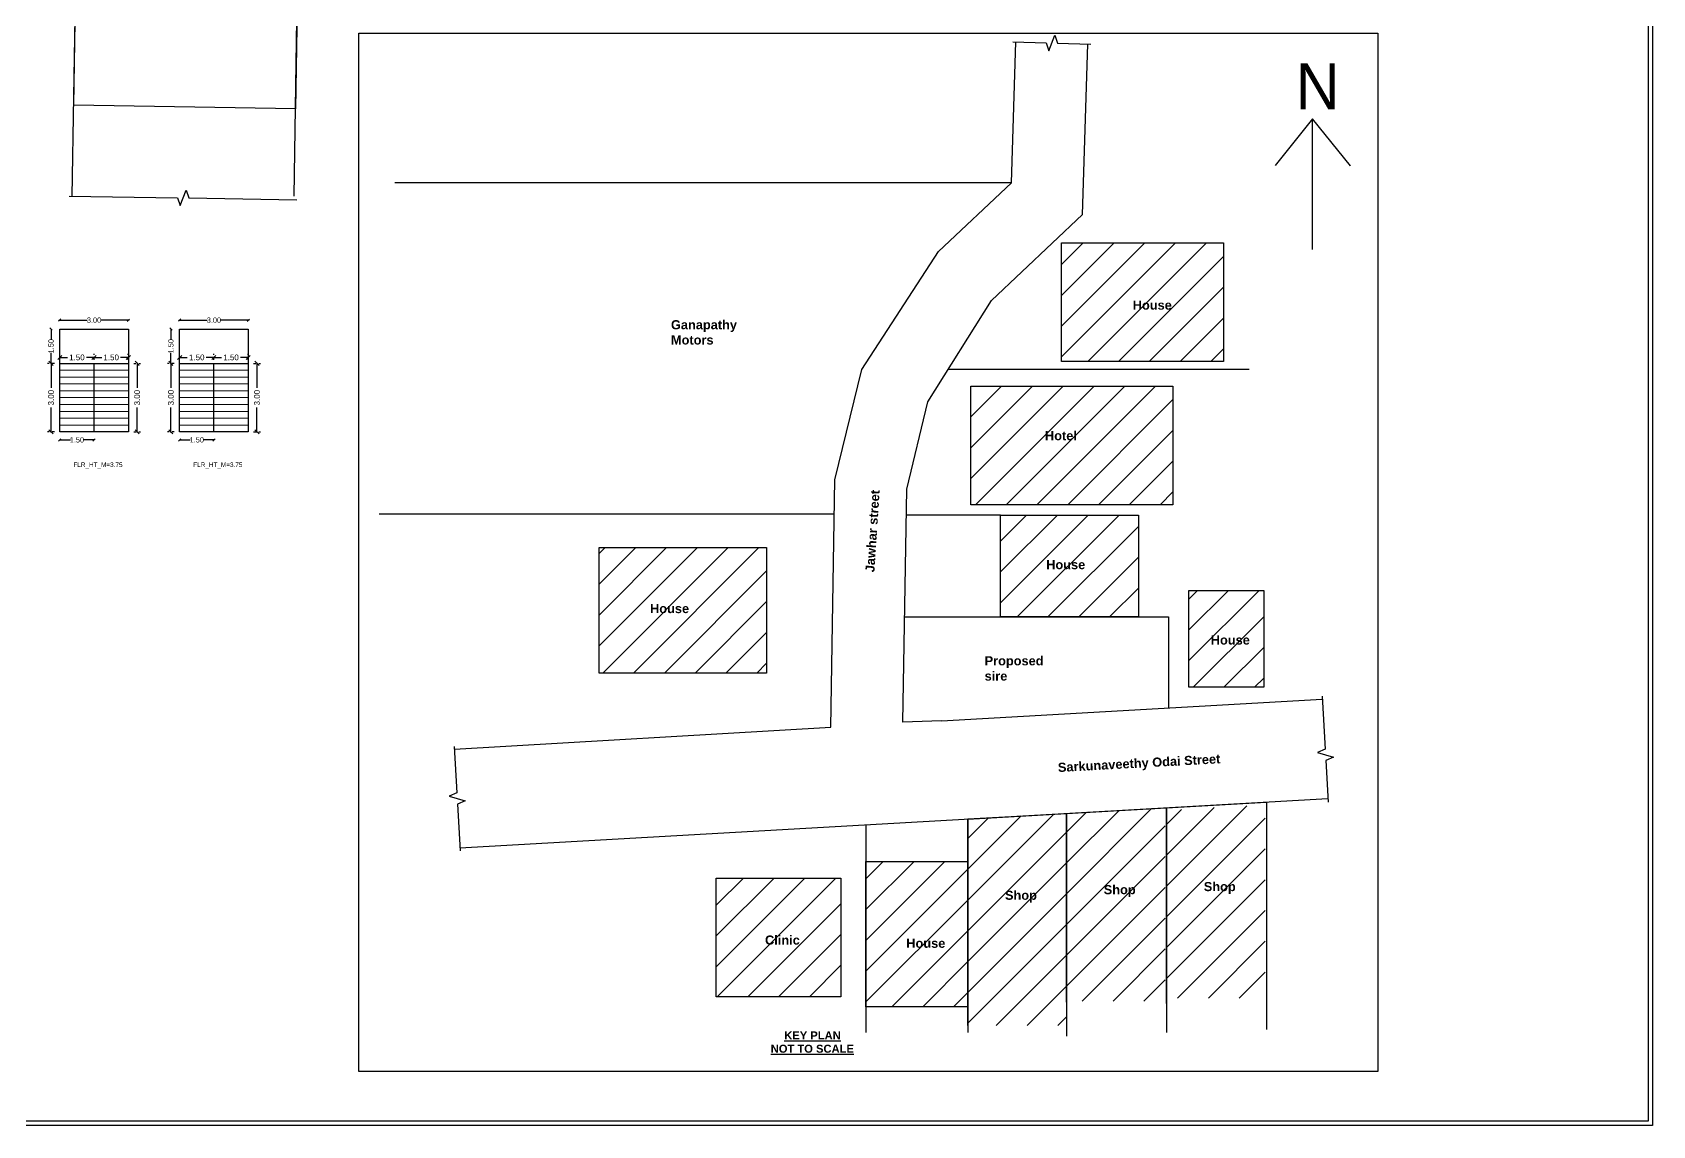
# Model space of a CAD drawing. Header units: metres. Extents: x 5231 to 10794, y 2038 to 4100.
# Drawn here: x 5281 to 5351.9, y 2037.9 to 2085.7 of the extents above; entities that cross this region are included whole.
import ezdxf

# ---------------------------------------------------------------- set-up
doc = ezdxf.new("R2010")
doc.units = ezdxf.units.M
doc.linetypes.add('DOT2', pattern=[0.125, 0, -0.125])
for name, color, linetype in [('BLK_1_FLR_1_EXIT_WIDTH_STAIR', 7, 'Continuous'), ('BLK_1_FLR_1_STAIR_1', 7, 'Continuous'), ('BLK_1_FLR_2_EXIT_WIDTH_STAIR', 7, 'Continuous'), ('BLK_1_FLR_2_STAIR_1', 7, 'Continuous'), ('BLK_2_FLR_0_STAIR_1', 7, 'Continuous'), ('ROAD_WIDTH', 1, 'Continuous'), ('SURRENDER_ROAD_WIDTH', 2, 'Continuous')]:
    doc.layers.add(name, color=color, linetype=linetype)
for name, color, linetype, lineweight in [('BLK_1_FLR_1_STAIR_1_FLIGHT_1', 7, 'Continuous', 0), ('BLK_1_FLR_1_STAIR_1_FLIGHT_2', 7, 'Continuous', 0), ('BLK_1_FLR_1_STAIR_1_LANDING_1', 7, 'Continuous', 0), ('BLK_1_FLR_2_STAIR_1_FLIGHT_1', 7, 'Continuous', 0), ('BLK_1_FLR_2_STAIR_1_FLIGHT_2', 7, 'Continuous', 0), ('BLK_1_FLR_2_STAIR_1_LANDING_1', 7, 'Continuous', 0), ('LOCATION_PLAN', 7, 'Continuous', 0), ('NORTH_DIRECTION', 7, 'Continuous', 0)]:
    doc.layers.add(name, color=color, linetype=linetype, lineweight=lineweight)
doc.styles.add('S.M.S .HEADING', font='arial.ttf')
doc.styles.add('SMS1', font='arial.ttf', dxfattribs={"height": 0.3})
doc.styles.get("Standard").update_dxf_attribs({"font": 'arial.ttf'})
doc.styles.add('USA TEXT', font='GOTHIC.TTF')
doc.dimstyles.new('APP', dxfattribs={"dimscale": 0, "dimtxt": 0.23, "dimasz": 0.1, "dimexe": 0.18, "dimexo": 0.0625, "dimgap": 0, "dimtad": 0, "dimzin": 4, "dimdsep": 46, "dimtxsty": 'Standard', "dimblk1": 'OBLIQUE', "dimblk2": 'OBLIQUE', "dimsah": 1, "dimcen": 0.09, "dimse1": 1, "dimse2": 1, "dimclrt": 4, "dimadec": 0, "dimazin": 0, "dimtfac": 1, "dimtmove": 0, "dimatfit": 3, "dimldrblk": 'OBLIQUE', "dimfxl": 0, "dimtolj": 1, "dimtzin": 0, "dimarcsym": 0})
doc.dimstyles.new('STANDARD$0', dxfattribs={"dimtxt": 0.25, "dimasz": 0.18, "dimexe": 0.15, "dimexo": 0.15, "dimgap": 0.1, "dimtad": 0, "dimzin": 0, "dimdsep": 46, "dimtxsty": 'Standard', "dimblk": 'OBLIQUE', "dimcen": 0.0625, "dimdle": 0.02, "dimadec": 0, "dimazin": 0, "dimtfac": 1, "dimtix": 1, "dimtofl": 0, "dimtmove": 2, "dimatfit": 3, "dimldrblk": 'OBLIQUE', "dimfxl": 0, "dimtolj": 1, "dimtzin": 0, "dimarcsym": 0})
pattern_1 = [(45, (-759.8518, 819.3179), (-0.67351921, 0.67351921), [])]
pattern_2 = [(45, (-759.8225, 818.7997), (-0.67351921, 0.67351921), [])]

# ---------------------------------------------------------------- blocks, each defined once
blk = doc.blocks.new('_Oblique')
at = {"color": 0, "linetype": 'ByBlock', "lineweight": -2}
blk.add_line((-0.5, -0.5), (0.5, 0.5), dxfattribs=at)
blk = doc.blocks.new('*D126')
at = {"layer": 'BLK_1_FLR_1_STAIR_1_FLIGHT_1', "color": 0, "linetype": 'DOT2', "lineweight": -2}
for p, q in [((5281.991, 2071.217), (5281.691, 2071.217)), ((5281.991, 2068.217), (5281.691, 2068.217))]:
    blk.add_line(p, q, dxfattribs=at)
at = {"layer": 'BLK_1_FLR_1_STAIR_1_FLIGHT_1', "color": 0, "lineweight": -2}
for p, q in [((5281.841, 2071.237), (5281.841, 2070.141)), ((5281.841, 2068.197), (5281.841, 2069.293))]:
    blk.add_line(p, q, dxfattribs=at)
at = {"layer": 'Defpoints', "color": 0, "linetype": 'Continuous'}
for p in [(5282.223, 2071.217), (5281.841, 2068.217), (5282.223, 2068.217)]:
    blk.add_point(p, dxfattribs=at)
at = {"layer": 'BLK_1_FLR_1_STAIR_1_FLIGHT_1', "color": 0, "linetype": 'Continuous', "lineweight": -2, "xscale": 0.18, "yscale": 0.18, "zscale": 0.18}
for p, rotation in [((5281.841, 2071.217), 90), ((5281.841, 2068.217), 270)]:
    blk.add_blockref('_Oblique', p, dxfattribs=dict(at, rotation=rotation))
at = {"layer": 'BLK_1_FLR_1_STAIR_1_FLIGHT_1', "color": 0, "linetype": 'Continuous', "insert": (5281.841, 2069.717), "char_height": 0.25, "attachment_point": 5, "rotation": 90}
blk.add_mtext('\\A1;3.00', dxfattribs=at)
blk = doc.blocks.new('*D127')
at = {"layer": 'BLK_1_FLR_1_STAIR_1_FLIGHT_1', "color": 0, "lineweight": -2}
for p, q in [((5282.203, 2071.477), (5282.561, 2071.477)), ((5283.743, 2071.477), (5283.386, 2071.477))]:
    blk.add_line(p, q, dxfattribs=at)
at = {"layer": 'BLK_1_FLR_1_STAIR_1_FLIGHT_1', "color": 0, "linetype": 'DOT2', "lineweight": -2}
for p, q in [((5282.223, 2071.367), (5282.223, 2071.627)), ((5283.723, 2071.367), (5283.723, 2071.627))]:
    blk.add_line(p, q, dxfattribs=at)
at = {"layer": 'Defpoints', "color": 0, "linetype": 'Continuous'}
for p in [(5282.223, 2071.217), (5283.723, 2071.477), (5283.723, 2071.217)]:
    blk.add_point(p, dxfattribs=at)
at = {"layer": 'BLK_1_FLR_1_STAIR_1_FLIGHT_1', "color": 0, "linetype": 'Continuous', "lineweight": -2, "xscale": 0.18, "yscale": 0.18, "zscale": 0.18, "rotation": 180}
blk.add_blockref('_Oblique', (5282.223, 2071.477), dxfattribs=at)
at = {"layer": 'BLK_1_FLR_1_STAIR_1_FLIGHT_1', "color": 0, "linetype": 'Continuous', "lineweight": -2, "xscale": 0.18, "yscale": 0.18, "zscale": 0.18}
blk.add_blockref('_Oblique', (5283.723, 2071.477), dxfattribs=at)
at = {"layer": 'BLK_1_FLR_1_STAIR_1_FLIGHT_1', "color": 0, "linetype": 'Continuous', "insert": (5282.973, 2071.477), "char_height": 0.25, "attachment_point": 5}
blk.add_mtext('\\A1;1.50', dxfattribs=at)
blk = doc.blocks.new('*D128')
at = {"layer": 'BLK_1_FLR_1_STAIR_1_FLIGHT_2', "color": 0, "lineweight": -2}
for p, q in [((5283.703, 2071.477), (5284.061, 2071.477)), ((5285.243, 2071.477), (5284.886, 2071.477))]:
    blk.add_line(p, q, dxfattribs=at)
at = {"layer": 'BLK_1_FLR_1_STAIR_1_FLIGHT_2', "color": 0, "linetype": 'DOT2', "lineweight": -2}
for p, q in [((5283.723, 2071.367), (5283.723, 2071.627)), ((5285.223, 2071.367), (5285.223, 2071.627))]:
    blk.add_line(p, q, dxfattribs=at)
at = {"layer": 'Defpoints', "color": 0, "linetype": 'Continuous'}
for p in [(5283.723, 2071.217), (5285.223, 2071.477), (5285.223, 2071.217)]:
    blk.add_point(p, dxfattribs=at)
at = {"layer": 'BLK_1_FLR_1_STAIR_1_FLIGHT_2', "color": 0, "linetype": 'Continuous', "lineweight": -2, "xscale": 0.18, "yscale": 0.18, "zscale": 0.18, "rotation": 180}
blk.add_blockref('_Oblique', (5283.723, 2071.477), dxfattribs=at)
at = {"layer": 'BLK_1_FLR_1_STAIR_1_FLIGHT_2', "color": 0, "linetype": 'Continuous', "lineweight": -2, "xscale": 0.18, "yscale": 0.18, "zscale": 0.18}
blk.add_blockref('_Oblique', (5285.223, 2071.477), dxfattribs=at)
at = {"layer": 'BLK_1_FLR_1_STAIR_1_FLIGHT_2', "color": 0, "linetype": 'Continuous', "insert": (5284.473, 2071.477), "char_height": 0.25, "attachment_point": 5}
blk.add_mtext('\\A1;1.50', dxfattribs=at)
blk = doc.blocks.new('*D129')
at = {"layer": 'BLK_1_FLR_1_STAIR_1_FLIGHT_2', "color": 0, "linetype": 'DOT2', "lineweight": -2}
for p, q in [((5285.458, 2071.217), (5285.758, 2071.217)), ((5285.458, 2068.217), (5285.758, 2068.217))]:
    blk.add_line(p, q, dxfattribs=at)
at = {"layer": 'BLK_1_FLR_1_STAIR_1_FLIGHT_2', "color": 0, "lineweight": -2}
for p, q in [((5285.608, 2071.237), (5285.608, 2070.141)), ((5285.608, 2068.197), (5285.608, 2069.293))]:
    blk.add_line(p, q, dxfattribs=at)
at = {"layer": 'Defpoints', "color": 0, "linetype": 'Continuous'}
for p in [(5285.223, 2071.217), (5285.223, 2068.217), (5285.608, 2068.217)]:
    blk.add_point(p, dxfattribs=at)
at = {"layer": 'BLK_1_FLR_1_STAIR_1_FLIGHT_2', "color": 0, "linetype": 'Continuous', "lineweight": -2, "xscale": 0.18, "yscale": 0.18, "zscale": 0.18}
for p, rotation in [((5285.608, 2071.217), 90), ((5285.608, 2068.217), 270)]:
    blk.add_blockref('_Oblique', p, dxfattribs=dict(at, rotation=rotation))
at = {"layer": 'BLK_1_FLR_1_STAIR_1_FLIGHT_2', "color": 0, "linetype": 'Continuous', "insert": (5285.608, 2069.717), "char_height": 0.25, "attachment_point": 5, "rotation": 90}
blk.add_mtext('\\A1;3.00', dxfattribs=at)
blk = doc.blocks.new('*D130')
at = {"layer": 'BLK_1_FLR_1_STAIR_1_LANDING_1', "color": 0, "lineweight": -2}
for p, q in [((5281.841, 2072.717), (5281.841, 2072.254)), ((5281.841, 2071.217), (5281.841, 2071.679))]:
    blk.add_line(p, q, dxfattribs=at)
at = {"layer": 'Defpoints', "color": 0}
for p in [(5282.223, 2072.717), (5281.841, 2071.217), (5282.223, 2071.217)]:
    blk.add_point(p, dxfattribs=at)
at = {"layer": 'BLK_1_FLR_1_STAIR_1_LANDING_1', "color": 0, "lineweight": -2, "xscale": 0.1, "yscale": 0.1, "zscale": 0.1}
for p, rotation in [((5281.841, 2072.717), 90), ((5281.841, 2071.217), 270)]:
    blk.add_blockref('_Oblique', p, dxfattribs=dict(at, rotation=rotation))
at = {"layer": 'BLK_1_FLR_1_STAIR_1_LANDING_1', "color": 4, "insert": (5281.841, 2071.967), "char_height": 0.23, "attachment_point": 5, "rotation": 90}
blk.add_mtext('\\A1;1.50', dxfattribs=at)
blk = doc.blocks.new('*D131')
at = {"layer": 'BLK_1_FLR_1_STAIR_1_LANDING_1', "color": 0, "lineweight": -2}
for p, q in [((5282.223, 2073.107), (5283.425, 2073.107)), ((5285.223, 2073.107), (5284.022, 2073.107))]:
    blk.add_line(p, q, dxfattribs=at)
at = {"layer": 'Defpoints', "color": 0}
for p in [(5282.223, 2072.717), (5285.223, 2073.107), (5285.223, 2072.717)]:
    blk.add_point(p, dxfattribs=at)
at = {"layer": 'BLK_1_FLR_1_STAIR_1_LANDING_1', "color": 0, "lineweight": -2, "xscale": 0.1, "yscale": 0.1, "zscale": 0.1, "rotation": 180}
blk.add_blockref('_Oblique', (5282.223, 2073.107), dxfattribs=at)
at = {"layer": 'BLK_1_FLR_1_STAIR_1_LANDING_1', "color": 0, "lineweight": -2, "xscale": 0.1, "yscale": 0.1, "zscale": 0.1}
blk.add_blockref('_Oblique', (5285.223, 2073.107), dxfattribs=at)
at = {"layer": 'BLK_1_FLR_1_STAIR_1_LANDING_1', "color": 4, "insert": (5283.723, 2073.107), "char_height": 0.23, "attachment_point": 5}
blk.add_mtext('\\A1;3.00', dxfattribs=at)
blk = doc.blocks.new('*D132')
at = {"layer": 'BLK_1_FLR_1_EXIT_WIDTH_STAIR', "color": 0, "lineweight": -2}
for p, q in [((5282.223, 2067.869), (5282.686, 2067.869)), ((5283.723, 2067.869), (5283.261, 2067.869))]:
    blk.add_line(p, q, dxfattribs=at)
at = {"layer": 'Defpoints', "color": 0}
for p in [(5282.223, 2068.217), (5283.723, 2068.217), (5283.723, 2067.869)]:
    blk.add_point(p, dxfattribs=at)
at = {"layer": 'BLK_1_FLR_1_EXIT_WIDTH_STAIR', "color": 0, "lineweight": -2, "xscale": 0.1, "yscale": 0.1, "zscale": 0.1, "rotation": 180}
blk.add_blockref('_Oblique', (5282.223, 2067.869), dxfattribs=at)
at = {"layer": 'BLK_1_FLR_1_EXIT_WIDTH_STAIR', "color": 0, "lineweight": -2, "xscale": 0.1, "yscale": 0.1, "zscale": 0.1}
blk.add_blockref('_Oblique', (5283.723, 2067.869), dxfattribs=at)
at = {"layer": 'BLK_1_FLR_1_EXIT_WIDTH_STAIR', "color": 4, "insert": (5282.973, 2067.869), "char_height": 0.23, "attachment_point": 5}
blk.add_mtext('\\A1;1.50', dxfattribs=at)
blk = doc.blocks.new('*D133')
at = {"layer": 'BLK_1_FLR_2_STAIR_1_FLIGHT_1', "color": 0, "linetype": 'DOT2', "lineweight": -2}
for p, q in [((5287.235, 2071.217), (5286.935, 2071.217)), ((5287.235, 2068.217), (5286.935, 2068.217))]:
    blk.add_line(p, q, dxfattribs=at)
at = {"layer": 'BLK_1_FLR_2_STAIR_1_FLIGHT_1', "color": 0, "lineweight": -2}
for p, q in [((5287.085, 2071.237), (5287.085, 2070.141)), ((5287.085, 2068.197), (5287.085, 2069.293))]:
    blk.add_line(p, q, dxfattribs=at)
at = {"layer": 'Defpoints', "color": 0, "linetype": 'Continuous'}
for p in [(5287.467, 2071.217), (5287.085, 2068.217), (5287.467, 2068.217)]:
    blk.add_point(p, dxfattribs=at)
at = {"layer": 'BLK_1_FLR_2_STAIR_1_FLIGHT_1', "color": 0, "linetype": 'Continuous', "lineweight": -2, "xscale": 0.18, "yscale": 0.18, "zscale": 0.18}
for p, rotation in [((5287.085, 2071.217), 90), ((5287.085, 2068.217), 270)]:
    blk.add_blockref('_Oblique', p, dxfattribs=dict(at, rotation=rotation))
at = {"layer": 'BLK_1_FLR_2_STAIR_1_FLIGHT_1', "color": 0, "linetype": 'Continuous', "insert": (5287.085, 2069.717), "char_height": 0.25, "attachment_point": 5, "rotation": 90}
blk.add_mtext('\\A1;3.00', dxfattribs=at)
blk = doc.blocks.new('*D134')
at = {"layer": 'BLK_1_FLR_2_STAIR_1_FLIGHT_1', "color": 0, "lineweight": -2}
for p, q in [((5287.447, 2071.477), (5287.804, 2071.477)), ((5288.987, 2071.477), (5288.629, 2071.477))]:
    blk.add_line(p, q, dxfattribs=at)
at = {"layer": 'BLK_1_FLR_2_STAIR_1_FLIGHT_1', "color": 0, "linetype": 'DOT2', "lineweight": -2}
for p, q in [((5287.467, 2071.367), (5287.467, 2071.627)), ((5288.967, 2071.367), (5288.967, 2071.627))]:
    blk.add_line(p, q, dxfattribs=at)
at = {"layer": 'Defpoints', "color": 0, "linetype": 'Continuous'}
for p in [(5287.467, 2071.217), (5288.967, 2071.477), (5288.967, 2071.217)]:
    blk.add_point(p, dxfattribs=at)
at = {"layer": 'BLK_1_FLR_2_STAIR_1_FLIGHT_1', "color": 0, "linetype": 'Continuous', "lineweight": -2, "xscale": 0.18, "yscale": 0.18, "zscale": 0.18, "rotation": 180}
blk.add_blockref('_Oblique', (5287.467, 2071.477), dxfattribs=at)
at = {"layer": 'BLK_1_FLR_2_STAIR_1_FLIGHT_1', "color": 0, "linetype": 'Continuous', "lineweight": -2, "xscale": 0.18, "yscale": 0.18, "zscale": 0.18}
blk.add_blockref('_Oblique', (5288.967, 2071.477), dxfattribs=at)
at = {"layer": 'BLK_1_FLR_2_STAIR_1_FLIGHT_1', "color": 0, "linetype": 'Continuous', "insert": (5288.217, 2071.477), "char_height": 0.25, "attachment_point": 5}
blk.add_mtext('\\A1;1.50', dxfattribs=at)
blk = doc.blocks.new('*D135')
at = {"layer": 'BLK_1_FLR_2_STAIR_1_FLIGHT_2', "color": 0, "lineweight": -2}
for p, q in [((5288.947, 2071.477), (5289.304, 2071.477)), ((5290.487, 2071.477), (5290.129, 2071.477))]:
    blk.add_line(p, q, dxfattribs=at)
at = {"layer": 'BLK_1_FLR_2_STAIR_1_FLIGHT_2', "color": 0, "linetype": 'DOT2', "lineweight": -2}
for p, q in [((5288.967, 2071.367), (5288.967, 2071.627)), ((5290.467, 2071.367), (5290.467, 2071.627))]:
    blk.add_line(p, q, dxfattribs=at)
at = {"layer": 'Defpoints', "color": 0, "linetype": 'Continuous'}
for p in [(5288.967, 2071.217), (5290.467, 2071.477), (5290.467, 2071.217)]:
    blk.add_point(p, dxfattribs=at)
at = {"layer": 'BLK_1_FLR_2_STAIR_1_FLIGHT_2', "color": 0, "linetype": 'Continuous', "lineweight": -2, "xscale": 0.18, "yscale": 0.18, "zscale": 0.18, "rotation": 180}
blk.add_blockref('_Oblique', (5288.967, 2071.477), dxfattribs=at)
at = {"layer": 'BLK_1_FLR_2_STAIR_1_FLIGHT_2', "color": 0, "linetype": 'Continuous', "lineweight": -2, "xscale": 0.18, "yscale": 0.18, "zscale": 0.18}
blk.add_blockref('_Oblique', (5290.467, 2071.477), dxfattribs=at)
at = {"layer": 'BLK_1_FLR_2_STAIR_1_FLIGHT_2', "color": 0, "linetype": 'Continuous', "insert": (5289.717, 2071.477), "char_height": 0.25, "attachment_point": 5}
blk.add_mtext('\\A1;1.50', dxfattribs=at)
blk = doc.blocks.new('*D136')
at = {"layer": 'BLK_1_FLR_2_STAIR_1_FLIGHT_2', "color": 0, "linetype": 'DOT2', "lineweight": -2}
for p, q in [((5290.701, 2071.217), (5291.001, 2071.217)), ((5290.701, 2068.217), (5291.001, 2068.217))]:
    blk.add_line(p, q, dxfattribs=at)
at = {"layer": 'BLK_1_FLR_2_STAIR_1_FLIGHT_2', "color": 0, "lineweight": -2}
for p, q in [((5290.851, 2071.237), (5290.851, 2070.141)), ((5290.851, 2068.197), (5290.851, 2069.293))]:
    blk.add_line(p, q, dxfattribs=at)
at = {"layer": 'Defpoints', "color": 0, "linetype": 'Continuous'}
for p in [(5290.467, 2071.217), (5290.467, 2068.217), (5290.851, 2068.217)]:
    blk.add_point(p, dxfattribs=at)
at = {"layer": 'BLK_1_FLR_2_STAIR_1_FLIGHT_2', "color": 0, "linetype": 'Continuous', "lineweight": -2, "xscale": 0.18, "yscale": 0.18, "zscale": 0.18}
for p, rotation in [((5290.851, 2071.217), 90), ((5290.851, 2068.217), 270)]:
    blk.add_blockref('_Oblique', p, dxfattribs=dict(at, rotation=rotation))
at = {"layer": 'BLK_1_FLR_2_STAIR_1_FLIGHT_2', "color": 0, "linetype": 'Continuous', "insert": (5290.851, 2069.717), "char_height": 0.25, "attachment_point": 5, "rotation": 90}
blk.add_mtext('\\A1;3.00', dxfattribs=at)
blk = doc.blocks.new('*D137')
at = {"layer": 'BLK_1_FLR_2_STAIR_1_LANDING_1', "color": 0, "lineweight": -2}
for p, q in [((5287.085, 2072.717), (5287.085, 2072.254)), ((5287.085, 2071.217), (5287.085, 2071.679))]:
    blk.add_line(p, q, dxfattribs=at)
at = {"layer": 'Defpoints', "color": 0}
for p in [(5287.467, 2072.717), (5287.085, 2071.217), (5287.467, 2071.217)]:
    blk.add_point(p, dxfattribs=at)
at = {"layer": 'BLK_1_FLR_2_STAIR_1_LANDING_1', "color": 0, "lineweight": -2, "xscale": 0.1, "yscale": 0.1, "zscale": 0.1}
for p, rotation in [((5287.085, 2072.717), 90), ((5287.085, 2071.217), 270)]:
    blk.add_blockref('_Oblique', p, dxfattribs=dict(at, rotation=rotation))
at = {"layer": 'BLK_1_FLR_2_STAIR_1_LANDING_1', "color": 4, "insert": (5287.085, 2071.967), "char_height": 0.23, "attachment_point": 5, "rotation": 90}
blk.add_mtext('\\A1;1.50', dxfattribs=at)
blk = doc.blocks.new('*D138')
at = {"layer": 'BLK_1_FLR_2_STAIR_1_LANDING_1', "color": 0, "lineweight": -2}
for p, q in [((5287.467, 2073.107), (5288.669, 2073.107)), ((5290.467, 2073.107), (5289.265, 2073.107))]:
    blk.add_line(p, q, dxfattribs=at)
at = {"layer": 'Defpoints', "color": 0}
for p in [(5287.467, 2072.717), (5290.467, 2073.107), (5290.467, 2072.717)]:
    blk.add_point(p, dxfattribs=at)
at = {"layer": 'BLK_1_FLR_2_STAIR_1_LANDING_1', "color": 0, "lineweight": -2, "xscale": 0.1, "yscale": 0.1, "zscale": 0.1, "rotation": 180}
blk.add_blockref('_Oblique', (5287.467, 2073.107), dxfattribs=at)
at = {"layer": 'BLK_1_FLR_2_STAIR_1_LANDING_1', "color": 0, "lineweight": -2, "xscale": 0.1, "yscale": 0.1, "zscale": 0.1}
blk.add_blockref('_Oblique', (5290.467, 2073.107), dxfattribs=at)
at = {"layer": 'BLK_1_FLR_2_STAIR_1_LANDING_1', "color": 4, "insert": (5288.967, 2073.107), "char_height": 0.23, "attachment_point": 5}
blk.add_mtext('\\A1;3.00', dxfattribs=at)
blk = doc.blocks.new('*D139')
at = {"layer": 'BLK_1_FLR_2_EXIT_WIDTH_STAIR', "color": 0, "lineweight": -2}
for p, q in [((5287.467, 2067.869), (5287.929, 2067.869)), ((5288.967, 2067.869), (5288.504, 2067.869))]:
    blk.add_line(p, q, dxfattribs=at)
at = {"layer": 'Defpoints', "color": 0}
for p in [(5287.467, 2068.217), (5288.967, 2068.217), (5288.967, 2067.869)]:
    blk.add_point(p, dxfattribs=at)
at = {"layer": 'BLK_1_FLR_2_EXIT_WIDTH_STAIR', "color": 0, "lineweight": -2, "xscale": 0.1, "yscale": 0.1, "zscale": 0.1, "rotation": 180}
blk.add_blockref('_Oblique', (5287.467, 2067.869), dxfattribs=at)
at = {"layer": 'BLK_1_FLR_2_EXIT_WIDTH_STAIR', "color": 0, "lineweight": -2, "xscale": 0.1, "yscale": 0.1, "zscale": 0.1}
blk.add_blockref('_Oblique', (5288.967, 2067.869), dxfattribs=at)
at = {"layer": 'BLK_1_FLR_2_EXIT_WIDTH_STAIR', "color": 4, "insert": (5288.217, 2067.869), "char_height": 0.23, "attachment_point": 5}
blk.add_mtext('\\A1;1.50', dxfattribs=at)

msp = doc.modelspace()

# ---------------------------------------------------------------- hatches: boundary and pattern name
h = msp.add_hatch()
h.set_pattern_fill('ANSI31', color=256, scale=0.3, style=0)
h.set_pattern_definition(pattern_2)
h.paths.add_polyline_path([(5326.0478, 2076.48716), (5326.0478, 2071.29511), (5333.13724, 2071.29511), (5333.13724, 2076.48716)])
h.paths.add_polyline_path([(5329.02341, 2073.34749), (5330.93118, 2073.34749), (5330.93118, 2074.17178), (5329.02341, 2074.17178)], flags=24)
h = msp.add_hatch()
h.set_pattern_fill('ANSI31', color=256, scale=0.3, style=0)
h.set_pattern_definition(pattern_2)
h.paths.add_polyline_path([(5322.07628, 2070.22414), (5322.07628, 2065.03209), (5330.91816, 2065.03209), (5330.91816, 2070.22414)])
h.paths.add_polyline_path([(5325.18215, 2067.63477), (5326.77915, 2067.63477), (5326.77915, 2068.45906), (5325.18215, 2068.45906)], flags=24)
h = msp.add_hatch()
h.set_pattern_fill('ANSI31', color=256, scale=0.3, style=0)
h.set_pattern_definition(pattern_2)
h.paths.add_polyline_path([(5323.37716, 2064.58214), (5323.37716, 2060.12317), (5329.40835, 2060.12317), (5329.40835, 2064.58214)])
h.paths.add_polyline_path([(5325.23694, 2061.99278), (5327.14472, 2061.99278), (5327.14472, 2062.81706), (5325.23694, 2062.81706)], flags=24)
h = msp.add_hatch()
h.set_pattern_fill('ANSI31', color=256, scale=0.3, style=0)
h.set_pattern_definition([(45, (-755.6717, 818.4147), (-0.67351921, 0.67351921), [])])
h.paths.add_polyline_path([(5305.82035, 2063.15359), (5305.82035, 2057.66777), (5313.1435, 2057.66777), (5313.1435, 2063.15359)])
h.paths.add_polyline_path([(5307.9068, 2060.07142), (5309.81458, 2060.07142), (5309.81458, 2060.8957), (5307.9068, 2060.8957)], flags=24)
h = msp.add_hatch()
h.set_pattern_fill('ANSI31', color=256, scale=0.3, style=0)
h.set_pattern_definition(pattern_2)
h.paths.add_polyline_path([(5331.62103, 2057.04355), (5334.89181, 2057.04355), (5334.89181, 2061.28564), (5331.62103, 2061.28564)])
h.paths.add_polyline_path([(5332.43551, 2058.69627), (5334.34329, 2058.69627), (5334.34329, 2059.52056), (5332.43551, 2059.52056)], flags=24)
h = msp.add_hatch()
h.set_pattern_fill('ANSI31', color=256, scale=0.3, style=0)
h.set_pattern_definition(pattern_1)
h.paths.add_polyline_path([(5321.94475, 2051.28708), (5321.94475, 2042.24828), (5326.26335, 2042.25332), (5326.26335, 2051.52701)])
h.paths.add_polyline_path([(5323.45456, 2047.52193), (5325.05129, 2047.52193), (5325.05129, 2048.34621), (5323.45456, 2048.34621)], flags=24)
h = msp.add_hatch()
h.set_pattern_fill('ANSI31', color=256, scale=0.3, style=0)
h.set_pattern_definition(pattern_1)
h.paths.add_polyline_path([(5326.26335, 2051.53173), (5326.26335, 2043.31226), (5330.58194, 2043.3173), (5330.58194, 2051.77165)])
h.paths.add_polyline_path([(5327.77316, 2047.76657), (5329.36988, 2047.76657), (5329.36988, 2048.59086), (5327.77316, 2048.59086)], flags=24)
h = msp.add_hatch()
h.set_pattern_fill('ANSI31', color=256, scale=0.3, style=0)
h.set_pattern_definition(pattern_1)
h.paths.add_polyline_path([(5330.64014, 2051.66635), (5330.64014, 2043.44689), (5334.95874, 2043.45193), (5334.95874, 2051.90628)])
h.paths.add_polyline_path([(5332.14995, 2047.9012), (5333.74668, 2047.9012), (5333.74668, 2048.72548), (5332.14995, 2048.72548)], flags=24)
h = msp.add_hatch()
h.set_pattern_fill('ANSI31', color=256, scale=0.3, style=0)
h.set_pattern_definition(pattern_1)
h.paths.add_polyline_path([(5317.48649, 2049.42647), (5317.48649, 2043.07031), (5321.94475, 2043.07031), (5321.94475, 2049.42647)])
h.paths.add_polyline_path([(5319.11523, 2045.42821), (5321.02301, 2045.42821), (5321.02301, 2046.25249), (5319.11523, 2046.25249)], flags=24)
h = msp.add_hatch()
h.set_pattern_fill('ANSI31', color=256, scale=0.3, style=0)
h.set_pattern_definition(pattern_1)
h.paths.add_polyline_path([(5310.94511, 2048.69521), (5310.94511, 2043.50316), (5316.39795, 2043.50316), (5316.39795, 2048.69521)])
h.paths.add_polyline_path([(5312.95104, 2045.56159), (5314.67246, 2045.56159), (5314.67246, 2046.38587), (5312.95104, 2046.38587)], flags=24)

# ---------------------------------------------------------------- linework, layer by layer
for p, q in [((5282.77036, 2078.5362), (5283.55382, 2126.9925)), ((5292.47163, 2078.5362), (5292.67977, 2091.40924)), ((5323.86252, 2079.11995), (5324.04729, 2085.28111)), ((5326.97063, 2077.72284), (5327.19446, 2085.18673)), ((5323.86252, 2079.11995), (5296.88816, 2079.11995)), ((5320.66311, 2076.104), (5323.86252, 2079.11995)), ((5322.98173, 2073.96267), (5326.97063, 2077.72284)), ((5317.31042, 2070.95279), (5320.66311, 2076.104)), ((5320.20351, 2069.52707), (5322.98173, 2073.96267)), ((5282.22325, 2071.21689), (5285.22325, 2071.21689)), ((5283.72325, 2068.21689), (5283.72325, 2071.21689)), ((5287.46686, 2071.21689), (5290.46686, 2071.21689)), ((5288.96686, 2068.21689), (5288.96686, 2071.21689)), ((5316.13167, 2066.12178), (5317.31042, 2070.95279)), ((5321.10386, 2070.96454), (5334.25555, 2070.96454)), ((5319.27415, 2065.71815), (5320.20351, 2069.52707)), ((5315.95676, 2055.3038), (5316.13167, 2066.12178)), ((5319.10933, 2055.52423), (5319.27415, 2065.71815)), ((5316.10738, 2064.61942), (5296.19765, 2064.61942)), ((5323.37716, 2064.58214), (5319.25578, 2064.58214)), ((5319.18368, 2060.12317), (5330.73284, 2060.12317)), ((5330.73894, 2056.14362), (5330.73894, 2060.12317)), ((5320.78986, 2055.57838), (5337.4547, 2056.52783)), ((5320.78986, 2055.57838), (5319.10933, 2055.52423)), ((5299.48704, 2054.33143), (5315.95676, 2055.3038)), ((5299.73105, 2050.02399), (5337.70129, 2052.17496)), ((5321.94475, 2051.28708), (5326.26335, 2051.52701)), ((5321.94475, 2051.28708), (5321.94475, 2041.93895)), ((5326.26335, 2051.52701), (5326.26335, 2041.78011)), ((5330.64014, 2051.68719), (5330.64014, 2041.93895)), ((5335.01694, 2051.82182), (5335.01694, 2042.07358)), ((5317.48649, 2051.0338), (5317.48649, 2041.93895)), ((5317.48649, 2049.42647), (5321.94475, 2049.42647))]:
    msp.add_line(p, q)
at = {"color": 7}
for points in [[(5230.66183, 2128.92859), (5351.90486, 2128.92859), (5351.90486, 2037.86864), (5230.66183, 2037.86864)], [(5230.86183, 2128.72859), (5351.70486, 2128.72859), (5351.70486, 2038.06864), (5230.86183, 2038.06864)]]:
    msp.add_lwpolyline(points, close=True, dxfattribs=at)
at = {"linetype": 'Continuous'}
for points in [[(5323.91735, 2085.28501), (5325.37099, 2085.24142), (5325.48564, 2084.89439), (5325.75611, 2085.57346), (5325.87076, 2085.22643), (5327.3244, 2085.18283)], [(5282.64038, 2078.5383), (5287.36976, 2078.46183), (5287.48919, 2078.11642), (5287.75026, 2078.79916), (5287.86969, 2078.45375), (5292.59908, 2078.37728)], [(5337.44735, 2056.65763), (5337.57853, 2054.34188), (5337.24272, 2054.19766), (5337.94263, 2053.98691), (5337.60681, 2053.84268), (5337.70985, 2052.02378)], [(5299.47969, 2054.46123), (5299.59491, 2052.42731), (5299.25909, 2052.28309), (5299.959, 2052.07234), (5299.62319, 2051.92811), (5299.73841, 2049.8942)]]:
    msp.add_lwpolyline(points, dxfattribs=at)
for points in [[(5326.0478, 2076.48716), (5333.13724, 2076.48716), (5333.13724, 2071.29511), (5326.0478, 2071.29511)], [(5326.0478, 2076.48716), (5333.13724, 2076.48716), (5333.13724, 2071.29511), (5326.0478, 2071.29511)], [(5326.0478, 2076.48716), (5333.13724, 2076.48716), (5333.13724, 2071.29511), (5326.0478, 2071.29511)], [(5322.07628, 2070.22414), (5330.91816, 2070.22414), (5330.91816, 2065.03209), (5322.07628, 2065.03209)], [(5322.07628, 2070.22414), (5330.91816, 2070.22414), (5330.91816, 2065.03209), (5322.07628, 2065.03209)], [(5322.07628, 2070.22414), (5330.91816, 2070.22414), (5330.91816, 2065.03209), (5322.07628, 2065.03209)], [(5322.07628, 2070.22414), (5330.91816, 2070.22414), (5330.91816, 2065.03209), (5322.07628, 2065.03209)], [(5323.37716, 2064.58214), (5329.40835, 2064.58214), (5329.40835, 2060.12317), (5323.37716, 2060.12317)], [(5323.37716, 2064.58214), (5329.40835, 2064.58214), (5329.40835, 2060.12317), (5323.37716, 2060.12317)], [(5323.37716, 2064.58214), (5329.40835, 2064.58214), (5329.40835, 2060.12317), (5323.37716, 2060.12317)], [(5305.82035, 2063.15359), (5313.1435, 2063.15359), (5313.1435, 2057.66777), (5305.82035, 2057.66777)], [(5305.82035, 2063.15359), (5313.1435, 2063.15359), (5313.1435, 2057.66777), (5305.82035, 2057.66777)], [(5331.62103, 2061.28564), (5334.89181, 2061.28564), (5334.89181, 2057.04355), (5331.62103, 2057.04355)], [(5331.62103, 2061.28564), (5334.89181, 2061.28564), (5334.89181, 2057.04355), (5331.62103, 2057.04355)], [(5317.48649, 2049.42647), (5321.94475, 2049.42647), (5321.94475, 2043.07031), (5317.48649, 2043.07031)], [(5317.48649, 2049.42647), (5321.94475, 2049.42647), (5321.94475, 2043.07031), (5317.48649, 2043.07031)], [(5310.94511, 2048.69521), (5316.39795, 2048.69521), (5316.39795, 2043.50316), (5310.94511, 2043.50316)], [(5310.94511, 2048.69521), (5316.39795, 2048.69521), (5316.39795, 2043.50316), (5310.94511, 2043.50316)], [(5310.94511, 2048.69521), (5316.39795, 2048.69521), (5316.39795, 2043.50316), (5310.94511, 2043.50316)]]:
    msp.add_lwpolyline(points, close=True)
for points in [[(5330.64014, 2043.20728), (5330.63492, 2051.77466), (5335.01162, 2052.02094), (5335.01694, 2043.20728)], [(5321.94562, 2043.06762), (5321.94475, 2043.06762), (5321.94475, 2051.28237), (5326.26335, 2051.52701), (5326.26335, 2043.06762)], [(5321.94571, 2042.24828), (5321.94475, 2051.28708), (5326.26335, 2051.52701), (5326.2643, 2042.25332), (5326.26335, 2042.25332)], [(5321.94571, 2042.24828), (5321.94475, 2042.24828), (5321.94475, 2051.28708), (5326.26335, 2051.52701), (5326.26335, 2042.25332)], [(5326.2642, 2043.27449), (5326.26335, 2043.27449), (5326.26452, 2051.52708), (5330.63492, 2051.77466), (5330.64014, 2043.27449), (5330.6401, 2043.27449)]]:
    msp.add_lwpolyline(points)
at = {"layer": 'BLK_1_FLR_1_STAIR_1_FLIGHT_1', "linetype": 'Continuous'}
for p, q in [((5282.22325, 2071.21689), (5283.72325, 2071.21689)), ((5282.22325, 2070.91689), (5283.72325, 2070.91689)), ((5282.22325, 2070.61689), (5283.72325, 2070.61689)), ((5282.22325, 2070.31689), (5283.72325, 2070.31689)), ((5282.22325, 2070.01689), (5283.72325, 2070.01689)), ((5282.22325, 2069.71689), (5283.72325, 2069.71689)), ((5282.22325, 2069.41689), (5283.72325, 2069.41689)), ((5282.22325, 2069.11689), (5283.72325, 2069.11689)), ((5282.22325, 2068.81689), (5283.72325, 2068.81689)), ((5282.22325, 2068.51689), (5283.72325, 2068.51689)), ((5282.22325, 2068.21689), (5283.72325, 2068.21689))]:
    msp.add_line(p, q, dxfattribs=at)
msp.add_lwpolyline([(5282.22325, 2071.21689), (5283.72325, 2071.21689), (5283.72325, 2068.21689), (5282.22325, 2068.21689)], close=True, dxfattribs=at)
at = {"layer": 'BLK_1_FLR_1_STAIR_1_FLIGHT_2', "linetype": 'Continuous'}
for p, q in [((5283.72325, 2071.21689), (5285.22325, 2071.21689)), ((5283.72325, 2070.91689), (5285.22325, 2070.91689)), ((5283.72325, 2070.61689), (5285.22325, 2070.61689)), ((5283.72325, 2070.31689), (5285.22325, 2070.31689)), ((5283.72325, 2070.01689), (5285.22325, 2070.01689)), ((5283.72325, 2069.71689), (5285.22325, 2069.71689)), ((5283.72325, 2069.41689), (5285.22325, 2069.41689)), ((5283.72325, 2069.11689), (5285.22325, 2069.11689)), ((5283.72325, 2068.81689), (5285.22325, 2068.81689)), ((5283.72325, 2068.51689), (5285.22325, 2068.51689)), ((5283.72325, 2068.21689), (5285.22325, 2068.21689))]:
    msp.add_line(p, q, dxfattribs=at)
msp.add_lwpolyline([(5283.72325, 2071.21689), (5285.22325, 2071.21689), (5285.22325, 2068.21689), (5283.72325, 2068.21689)], close=True, dxfattribs=at)
at = {"layer": 'BLK_1_FLR_1_STAIR_1_LANDING_1'}
msp.add_lwpolyline([(5282.22325, 2072.71689), (5285.22325, 2072.71689), (5285.22325, 2071.21689), (5282.22325, 2071.21689)], close=True, dxfattribs=at)
at = {"layer": 'BLK_1_FLR_2_STAIR_1', "color": 1, "ltscale": 400}
msp.add_lwpolyline([(5287.46686, 2072.71689), (5290.46686, 2072.71689), (5290.46686, 2068.21689), (5287.46686, 2068.21689), (5287.46686, 2072.71689)], close=True, dxfattribs=at)
at = {"layer": 'BLK_1_FLR_2_STAIR_1_FLIGHT_1', "linetype": 'Continuous'}
for p, q in [((5287.46686, 2071.21689), (5288.96686, 2071.21689)), ((5287.46686, 2070.91689), (5288.96686, 2070.91689)), ((5287.46686, 2070.61689), (5288.96686, 2070.61689)), ((5287.46686, 2070.31689), (5288.96686, 2070.31689)), ((5287.46686, 2070.01689), (5288.96686, 2070.01689)), ((5287.46686, 2069.71689), (5288.96686, 2069.71689)), ((5287.46686, 2069.41689), (5288.96686, 2069.41689)), ((5287.46686, 2069.11689), (5288.96686, 2069.11689)), ((5287.46686, 2068.81689), (5288.96686, 2068.81689)), ((5287.46686, 2068.51689), (5288.96686, 2068.51689)), ((5287.46686, 2068.21689), (5288.96686, 2068.21689))]:
    msp.add_line(p, q, dxfattribs=at)
msp.add_lwpolyline([(5287.46686, 2071.21689), (5288.96686, 2071.21689), (5288.96686, 2068.21689), (5287.46686, 2068.21689)], close=True, dxfattribs=at)
at = {"layer": 'BLK_1_FLR_2_STAIR_1_FLIGHT_2', "linetype": 'Continuous'}
for p, q in [((5288.96686, 2071.21689), (5290.46686, 2071.21689)), ((5288.96686, 2070.91689), (5290.46686, 2070.91689)), ((5288.96686, 2070.61689), (5290.46686, 2070.61689)), ((5288.96686, 2070.31689), (5290.46686, 2070.31689)), ((5288.96686, 2070.01689), (5290.46686, 2070.01689)), ((5288.96686, 2069.71689), (5290.46686, 2069.71689)), ((5288.96686, 2069.41689), (5290.46686, 2069.41689)), ((5288.96686, 2069.11689), (5290.46686, 2069.11689)), ((5288.96686, 2068.81689), (5290.46686, 2068.81689)), ((5288.96686, 2068.51689), (5290.46686, 2068.51689)), ((5288.96686, 2068.21689), (5290.46686, 2068.21689))]:
    msp.add_line(p, q, dxfattribs=at)
msp.add_lwpolyline([(5288.96686, 2071.21689), (5290.46686, 2071.21689), (5290.46686, 2068.21689), (5288.96686, 2068.21689)], close=True, dxfattribs=at)
at = {"layer": 'BLK_1_FLR_2_STAIR_1_LANDING_1'}
msp.add_lwpolyline([(5287.46686, 2072.71689), (5290.46686, 2072.71689), (5290.46686, 2071.21689), (5287.46686, 2071.21689)], close=True, dxfattribs=at)
at = {"layer": 'BLK_2_FLR_0_STAIR_1', "color": 1, "ltscale": 400}
msp.add_lwpolyline([(5282.22325, 2072.71689), (5285.22325, 2072.71689), (5285.22325, 2068.21689), (5282.22325, 2068.21689), (5282.22325, 2072.71689)], close=True, dxfattribs=at)
at = {"layer": 'LOCATION_PLAN', "lineweight": 30}
msp.add_lwpolyline([(5339.88389, 2040.22928), (5295.30327, 2040.22928), (5295.30327, 2085.6687), (5339.88389, 2085.6687)], close=True, dxfattribs=at)
at = {"layer": 'NORTH_DIRECTION', "lineweight": 30}
for points in [[(5337.0319, 2076.19648), (5337.0319, 2076.19648), (5337.0319, 2081.91257), (5335.39044, 2079.87717)], [(5338.68681, 2079.86048), (5338.68681, 2079.86048), (5337.0319, 2081.91257)]]:
    msp.add_lwpolyline(points, dxfattribs=at)
at = {"layer": 'ROAD_WIDTH', "color": 1}
msp.add_lwpolyline([(5283.47203, 2121.93369), (5293.17076, 2121.77688), (5292.53334, 2082.353), (5282.83461, 2082.50981)], close=True, dxfattribs=at)
at = {"layer": 'SURRENDER_ROAD_WIDTH', "color": 2}
msp.add_lwpolyline([(5283.47203, 2121.93369), (5293.17076, 2121.77688), (5292.53334, 2082.353), (5282.83461, 2082.50981)], close=True, dxfattribs=at)

# ---------------------------------------------------------------- texts
at = {"char_height": 0.4, "attachment_point": 1, "style": 'S.M.S .HEADING'}
for s, insert in [('\\pt0.4,1.6;{\\fArial|b1|i0|c0|p34;House}', (5329.16433, 2073.96591)), ('\\pt0.4,1.6;{\\fArial|b1|i0|c0|p34;Ganapathy Motors}', (5308.96174, 2073.10739)), ('\\pt0.4,1.6;{\\fArial|b1|i0|c0|p34;Hotel}', (5325.32307, 2068.25319)), ('\\pt0.4,1.6;{\\fArial|b1|i0|c0|p34;House}', (5325.37787, 2062.6112)), ('\\pt0.4,1.6;{\\fArial|b1|i0|c0|p34;House}', (5308.04773, 2060.68983)), ('\\pt0.4,1.6;{\\fArial|b1|i0|c0|p34;House}', (5332.57644, 2059.31469)), ('\\pt0.4,1.6;{\\fArial|b1|i0|c0|p34;Proposed sire}', (5322.68274, 2058.40417)), ('\\pt0.4,1.6;{\\fArial|b1|i0|c0|p34;Shop}', (5327.89335, 2048.39181)), ('\\pt0.4,1.6;{\\fArial|b1|i0|c0|p34;Shop}', (5332.27014, 2048.52644)), ('\\pt0.4,1.6;{\\fArial|b1|i0|c0|p34;Shop}', (5323.57475, 2048.14717)), ('\\pt0.4,1.6;{\\fArial|b1|i0|c0|p34;Clinic}', (5313.0775, 2046.18683)), ('\\pt0.4,1.6;{\\fArial|b1|i0|c0|p34;House}', (5319.25616, 2046.04663))]:
    msp.add_mtext_dynamic_manual_height_columns(s, width=2.8620453, gutter_width=10, heights=[0], dxfattribs=dict(at, insert=insert))
for s, insert, rotation in [('\\pt0.4,1.6;{\\fArial|b1|i0|c0|p34;Jawhar street}', (5317.46055, 2062.09536), 86.2736883), ('\\pt0.4,1.6;{\\fArial|b1|i0|c0|p34;Sarkunaveethy Odai Street}', (5325.87951, 2053.73546), 3.089759)]:
    msp.add_mtext_dynamic_manual_height_columns(s, width=15.4200276, gutter_width=10, heights=[0], dxfattribs=dict(at, insert=insert, rotation=rotation))
at = {"lineweight": 30, "insert": (5310.06418, 2041.99017), "char_height": 0.35, "width": 10.1029346, "attachment_point": 1, "style": 'SMS1'}
msp.add_mtext('{\\fArial|b1|i0|c0|p34;\\W9.45485;\\L   \\W1;KEY PLAN\\P\\W8.00377;   \\W1;NOT TO SCALE }', dxfattribs=at)
at = {"layer": 'BLK_1_FLR_1_STAIR_1', "color": 1, "ltscale": 400, "insert": (5283.8949, 2066.88302), "char_height": 0.2, "width": 2.7, "attachment_point": 2}
msp.add_mtext('FLR_HT_M=3.75', dxfattribs=at)
at = {"layer": 'BLK_1_FLR_2_STAIR_1', "color": 1, "ltscale": 400, "insert": (5289.13851, 2066.88302), "char_height": 0.2, "width": 2.7, "attachment_point": 2}
msp.add_mtext('FLR_HT_M=3.75', dxfattribs=at)
at = {"layer": 'NORTH_DIRECTION', "lineweight": 30, "insert": (5338.22098, 2082.33819), "char_height": 2, "attachment_point": 1, "rotation": 180, "style": 'USA TEXT'}
msp.add_mtext_dynamic_manual_height_columns('N', width=1.1850696, gutter_width=30, heights=[2.65126], dxfattribs=at)

# ---------------------------------------------------------------- dimensions: what is measured, and where the dimension line sits
at = {"layer": 'BLK_1_FLR_1_EXIT_WIDTH_STAIR', "color": 1}
dim = msp.add_aligned_dim(p1=(5282.22325, 2068.21689), p2=(5283.72325, 2068.21689), distance=-0.34817, dimstyle='APP', override={"dimscale": 1, "dimfxl": 0.15, "dimfxlon": 1, "dimarcsym": 1}, dxfattribs=at)
dim.commit()
dim.dimension.update_dxf_attribs({"geometry": '*D132', "text_midpoint": (5282.97325, 2067.86871)})
at = {"layer": 'BLK_1_FLR_1_STAIR_1_FLIGHT_1', "color": 1, "linetype": 'Continuous'}
dim = msp.add_aligned_dim(p1=(5282.22325, 2071.21689), p2=(5282.22325, 2068.21689), distance=-0.38218, dimstyle='STANDARD$0', dxfattribs=at)
dim.commit()
dim.dimension.update_dxf_attribs({"geometry": '*D126', "text_midpoint": (5281.84107, 2069.71689)})
at = {"layer": 'BLK_1_FLR_1_STAIR_1_FLIGHT_1', "color": 2, "linetype": 'Continuous'}
dim = msp.add_linear_dim(base=(5283.72325, 2071.47715), p1=(5282.22325, 2071.21689), p2=(5283.72325, 2071.21689), dimstyle='STANDARD$0', dxfattribs=at)
dim.commit()
dim.dimension.update_dxf_attribs({"geometry": '*D127', "text_midpoint": (5282.97325, 2071.47715)})
at = {"layer": 'BLK_1_FLR_1_STAIR_1_FLIGHT_2', "color": 2, "linetype": 'Continuous'}
dim = msp.add_aligned_dim(p1=(5283.72325, 2071.21689), p2=(5285.22325, 2071.21689), distance=0.26026, dimstyle='STANDARD$0', dxfattribs=at)
dim.commit()
dim.dimension.update_dxf_attribs({"geometry": '*D128', "text_midpoint": (5284.47325, 2071.47715)})
at = {"layer": 'BLK_1_FLR_1_STAIR_1_FLIGHT_2', "color": 1, "linetype": 'Continuous'}
dim = msp.add_linear_dim(base=(5285.60751, 2068.21689), p1=(5285.22325, 2071.21689), p2=(5285.22325, 2068.21689), angle=90, dimstyle='STANDARD$0', dxfattribs=at)
dim.commit()
dim.dimension.update_dxf_attribs({"geometry": '*D129', "text_midpoint": (5285.60751, 2069.71689)})
at = {"layer": 'BLK_1_FLR_1_STAIR_1_LANDING_1', "color": 1}
dim = msp.add_linear_dim(base=(5285.22325, 2073.10724), p1=(5282.22325, 2072.71689), p2=(5285.22325, 2072.71689), dimstyle='APP', override={"dimscale": 1, "dimfxl": 0, "dimfxlon": 1, "dimarcsym": 1}, dxfattribs=at)
dim.commit()
dim.dimension.update_dxf_attribs({"geometry": '*D131', "text_midpoint": (5283.72325, 2073.10724)})
at = {"layer": 'BLK_1_FLR_1_STAIR_1_LANDING_1', "color": 2}
dim = msp.add_linear_dim(base=(5281.84107, 2071.21689), p1=(5282.22325, 2072.71689), p2=(5282.22325, 2071.21689), angle=90, dimstyle='APP', override={"dimscale": 1, "dimfxl": 0, "dimfxlon": 1, "dimarcsym": 1}, dxfattribs=at)
dim.commit()
dim.dimension.update_dxf_attribs({"geometry": '*D130', "text_midpoint": (5281.84107, 2071.96689)})
at = {"layer": 'BLK_1_FLR_2_EXIT_WIDTH_STAIR', "color": 1}
dim = msp.add_aligned_dim(p1=(5287.46686, 2068.21689), p2=(5288.96686, 2068.21689), distance=-0.34817, dimstyle='APP', override={"dimscale": 1, "dimfxl": 0.15, "dimfxlon": 1, "dimarcsym": 1}, dxfattribs=at)
dim.commit()
dim.dimension.update_dxf_attribs({"geometry": '*D139', "text_midpoint": (5288.21686, 2067.86871)})
at = {"layer": 'BLK_1_FLR_2_STAIR_1_FLIGHT_1', "color": 1, "linetype": 'Continuous'}
dim = msp.add_aligned_dim(p1=(5287.46686, 2071.21689), p2=(5287.46686, 2068.21689), distance=-0.38218, dimstyle='STANDARD$0', dxfattribs=at)
dim.commit()
dim.dimension.update_dxf_attribs({"geometry": '*D133', "text_midpoint": (5287.08468, 2069.71689)})
at = {"layer": 'BLK_1_FLR_2_STAIR_1_FLIGHT_1', "color": 2, "linetype": 'Continuous'}
dim = msp.add_linear_dim(base=(5288.96686, 2071.47715), p1=(5287.46686, 2071.21689), p2=(5288.96686, 2071.21689), dimstyle='STANDARD$0', dxfattribs=at)
dim.commit()
dim.dimension.update_dxf_attribs({"geometry": '*D134', "text_midpoint": (5288.21686, 2071.47715)})
at = {"layer": 'BLK_1_FLR_2_STAIR_1_FLIGHT_2', "color": 2, "linetype": 'Continuous'}
dim = msp.add_aligned_dim(p1=(5288.96686, 2071.21689), p2=(5290.46686, 2071.21689), distance=0.26026, dimstyle='STANDARD$0', dxfattribs=at)
dim.commit()
dim.dimension.update_dxf_attribs({"geometry": '*D135', "text_midpoint": (5289.71686, 2071.47715)})
at = {"layer": 'BLK_1_FLR_2_STAIR_1_FLIGHT_2', "color": 1, "linetype": 'Continuous'}
dim = msp.add_linear_dim(base=(5290.85111, 2068.21689), p1=(5290.46686, 2071.21689), p2=(5290.46686, 2068.21689), angle=90, dimstyle='STANDARD$0', dxfattribs=at)
dim.commit()
dim.dimension.update_dxf_attribs({"geometry": '*D136', "text_midpoint": (5290.85111, 2069.71689)})
at = {"layer": 'BLK_1_FLR_2_STAIR_1_LANDING_1', "color": 1}
dim = msp.add_linear_dim(base=(5290.46686, 2073.10724), p1=(5287.46686, 2072.71689), p2=(5290.46686, 2072.71689), dimstyle='APP', override={"dimscale": 1, "dimfxl": 0, "dimfxlon": 1, "dimarcsym": 1}, dxfattribs=at)
dim.commit()
dim.dimension.update_dxf_attribs({"geometry": '*D138', "text_midpoint": (5288.96686, 2073.10724)})
at = {"layer": 'BLK_1_FLR_2_STAIR_1_LANDING_1', "color": 2}
dim = msp.add_linear_dim(base=(5287.08468, 2071.21689), p1=(5287.46686, 2072.71689), p2=(5287.46686, 2071.21689), angle=90, dimstyle='APP', override={"dimscale": 1, "dimfxl": 0, "dimfxlon": 1, "dimarcsym": 1}, dxfattribs=at)
dim.commit()
dim.dimension.update_dxf_attribs({"geometry": '*D137', "text_midpoint": (5287.08468, 2071.96689)})

doc.saveas('drawing.dxf')
